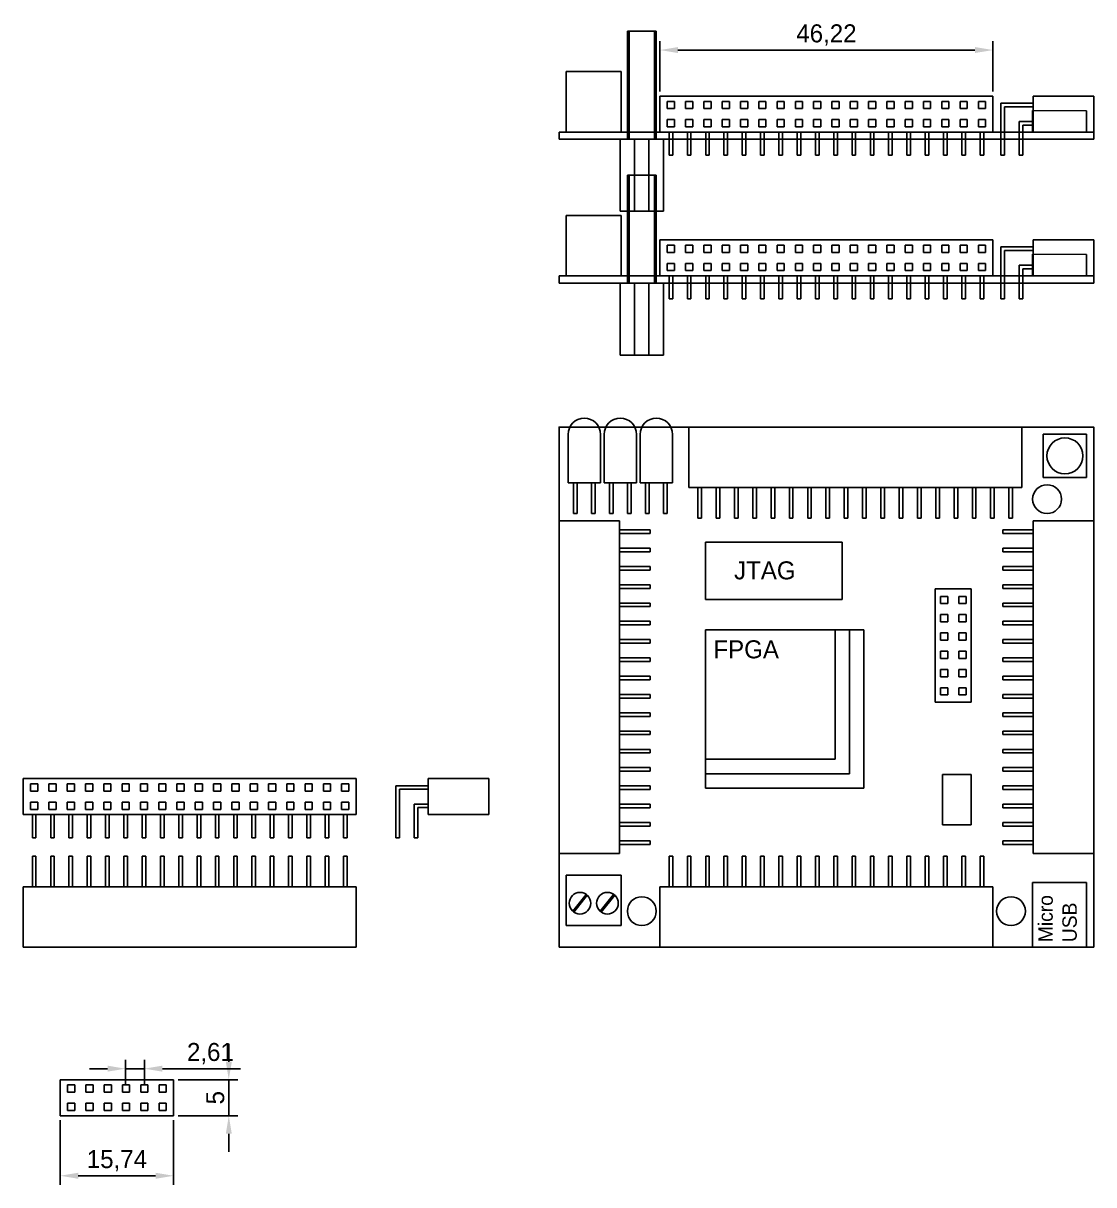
# Model space of a CAD drawing. Header units: millimetres. Extents: x 169 to 587, y 101 to 465.
# Drawn here: x 169.4 to 318, y 100.5 to 261.8 of the extents above; entities that cross this region are included whole.
import ezdxf

# ---------------------------------------------------------------- set-up
doc = ezdxf.new("R2010")
doc.units = ezdxf.units.MM
doc.dimstyles.new('ISO-25', dxfattribs={"dimtxt": 2.5, "dimasz": 2.5, "dimexe": 1.25, "dimexo": 0.625, "dimtad": 1, "dimtxsty": 'Standard', "dimcen": 2.5, "dimadec": 0, "dimazin": 0, "dimtfac": 1, "dimtmove": 0, "dimatfit": 3, "dimfxl": 1, "dimarcsym": 0})

# ---------------------------------------------------------------- blocks, each defined once
blk = doc.blocks.new('*U3')
for p, q in [((-0.25, -1.6), (-0.25, 1.6)), ((0.25, -1.6), (0.25, 1.6)), ((-0.25, -1.6), (0.25, -1.6))]:
    blk.add_line(p, q)
blk = doc.blocks.new('*U4')
at = {"color": 0, "linetype": 'ByBlock', "lineweight": -2, "transparency": 16777216}
for p in [(0, 0), (2.54, 0), (5.08, 0), (7.62, 0), (10.16, 0), (12.7, 0), (15.24, 0), (17.78, 0), (20.32, 0), (22.86, 0), (25.4, 0), (27.94, 0), (30.48, 0), (33.02, 0), (35.56, 0), (38.1, 0), (40.64, 0), (43.18, 0)]:
    blk.add_blockref('*U3', p, dxfattribs=at)
blk = doc.blocks.new('*U5')
for p, q in [((0.25, 2.12), (-0.25, 2.12)), ((-0.25, 2.12), (-0.25, -2.12)), ((0.25, 2.12), (0.25, -2.12))]:
    blk.add_line(p, q)
blk = doc.blocks.new('*U6')
at = {"color": 0, "linetype": 'ByBlock', "lineweight": -2, "transparency": 16777216}
for p in [(0, 0), (2.54, 0), (5.08, 0), (7.62, 0), (10.16, 0), (12.7, 0), (15.24, 0), (17.78, 0), (20.32, 0), (22.86, 0), (25.4, 0), (27.94, 0), (30.48, 0), (33.02, 0), (35.56, 0), (38.1, 0), (40.64, 0), (43.18, 0)]:
    blk.add_blockref('*U5', p, dxfattribs=at)
blk = doc.blocks.new('*U7')
for p, q in [((0.25, 2.12), (-0.25, 2.12)), ((-0.25, 2.12), (-0.25, -2.12)), ((0.25, 2.12), (0.25, -2.12))]:
    blk.add_line(p, q)
blk = doc.blocks.new('*U8')
at = {"color": 0, "linetype": 'ByBlock', "lineweight": -2, "transparency": 16777216}
for p in [(0, 0), (2.54, 0), (5.08, 0), (7.62, 0), (10.16, 0), (12.7, 0), (15.24, 0), (17.78, 0), (20.32, 0), (22.86, 0), (25.4, 0), (27.94, 0), (30.48, 0), (33.02, 0), (35.56, 0), (38.1, 0), (40.64, 0), (43.18, 0)]:
    blk.add_blockref('*U7', p, dxfattribs=at)
blk = doc.blocks.new('*U10')
for p, q in [((0.25, 2.12), (-0.25, 2.12)), ((-0.25, 2.12), (-0.25, -2.12)), ((0.25, 2.12), (0.25, -2.12))]:
    blk.add_line(p, q)
blk = doc.blocks.new('*U11')
at = {"color": 0, "linetype": 'ByBlock', "lineweight": -2, "transparency": 16777216}
for p in [(0, 0), (2.54, 0), (5.08, 0), (7.62, 0), (10.16, 0), (12.7, 0), (15.24, 0), (17.78, 0), (20.32, 0), (22.86, 0), (25.4, 0), (27.94, 0), (30.48, 0), (33.02, 0), (35.56, 0), (38.1, 0), (40.64, 0), (43.18, 0)]:
    blk.add_blockref('*U10', p, dxfattribs=at)
blk = doc.blocks.new('*U12')
for p, q in [((0.25, 2.12), (-0.25, 2.12)), ((-0.25, 2.12), (-0.25, -2.12)), ((0.25, 2.12), (0.25, -2.12))]:
    blk.add_line(p, q)
blk = doc.blocks.new('*U13')
at = {"color": 0, "linetype": 'ByBlock', "lineweight": -2, "transparency": 16777216}
for p in [(0, 0), (2.54, 0), (5.08, 0), (7.62, 0), (10.16, 0), (12.7, 0), (15.24, 0), (17.78, 0), (20.32, 0), (22.86, 0), (25.4, 0), (27.94, 0), (30.48, 0), (33.02, 0), (35.56, 0), (38.1, 0), (40.64, 0), (43.18, 0)]:
    blk.add_blockref('*U12', p, dxfattribs=at)
blk = doc.blocks.new('*U14')
for p, q in [((0.25, 2.12), (-0.25, 2.12)), ((-0.25, 2.12), (-0.25, -2.12)), ((0.25, 2.12), (0.25, -2.12))]:
    blk.add_line(p, q)
blk = doc.blocks.new('*U15')
at = {"color": 0, "linetype": 'ByBlock', "lineweight": -2, "transparency": 16777216}
for p in [(0, 0), (2.54, 0), (5.08, 0), (7.62, 0), (10.16, 0), (12.7, 0), (15.24, 0), (17.78, 0), (20.32, 0), (22.86, 0), (25.4, 0), (27.94, 0), (30.48, 0), (33.02, 0), (35.56, 0), (38.1, 0), (40.64, 0), (43.18, 0)]:
    blk.add_blockref('*U14', p, dxfattribs=at)
blk = doc.blocks.new('*U29')
for p, q in [((0.25, 2.12), (-0.25, 2.12)), ((-0.25, 2.12), (-0.25, -2.12)), ((0.25, 2.12), (0.25, -2.12))]:
    blk.add_line(p, q)
blk = doc.blocks.new('*U30')
at = {"color": 0, "linetype": 'ByBlock', "lineweight": -2, "transparency": 16777216}
blk.add_blockref('*U29', (0, 0), dxfattribs=at)
blk = doc.blocks.new('*U31')
for p, q in [((0.25, 2.12), (-0.25, 2.12)), ((-0.25, 2.12), (-0.25, -2.12)), ((0.25, 2.12), (0.25, -2.12))]:
    blk.add_line(p, q)
blk = doc.blocks.new('*U32')
at = {"color": 0, "linetype": 'ByBlock', "lineweight": -2, "transparency": 16777216}
blk.add_blockref('*U31', (0, 0), dxfattribs=at)
blk = doc.blocks.new('*U27')
for p, q in [((-2.25, -2.38), (-2.25, 4.37)), ((2.25, -2.38), (2.25, 4.37)), ((-2.25, -2.38), (2.25, -2.38))]:
    blk.add_line(p, q)
blk.add_arc((0, 4.37), 2.25, 0, 180)
at = {"xscale": -1, "rotation": 180}
blk.add_blockref('*U30', (-1.25, -4.5), dxfattribs=at)
at = {"rotation": 180}
blk.add_blockref('*U32', (1.25, -4.5), dxfattribs=at)
blk = doc.blocks.new('*U28')
at = {"color": 0, "linetype": 'ByBlock', "lineweight": -2, "transparency": 16777216}
for p in [(0, 0), (5, 0), (10, 0)]:
    blk.add_blockref('*U27', p, dxfattribs=at)
blk = doc.blocks.new('*U36')
for p, q in [((-0.25, -1.6), (-0.25, 1.6)), ((0.25, -1.6), (0.25, 1.6)), ((-0.25, -1.6), (0.25, -1.6))]:
    blk.add_line(p, q)
blk = doc.blocks.new('*U37')
at = {"color": 0, "linetype": 'ByBlock', "lineweight": -2, "transparency": 16777216}
for p in [(0, 0), (2.54, 0), (5.08, 0), (7.62, 0), (10.16, 0), (12.7, 0), (15.24, 0), (17.78, 0), (20.32, 0), (22.86, 0), (25.4, 0), (27.94, 0), (30.48, 0), (33.02, 0), (35.56, 0), (38.1, 0), (40.64, 0), (43.18, 0)]:
    blk.add_blockref('*U36', p, dxfattribs=at)
blk = doc.blocks.new('*U38')
for p, q in [((-0.25, -1.6), (-0.25, 1.6)), ((0.25, -1.6), (0.25, 1.6)), ((-0.25, -1.6), (0.25, -1.6))]:
    blk.add_line(p, q)
blk = doc.blocks.new('*U39')
at = {"color": 0, "linetype": 'ByBlock', "lineweight": -2, "transparency": 16777216}
for p in [(0, 0), (2.54, 0), (5.08, 0), (7.62, 0), (10.16, 0), (12.7, 0), (15.24, 0), (17.78, 0), (20.32, 0), (22.86, 0), (25.4, 0), (27.94, 0), (30.48, 0), (33.02, 0), (35.56, 0), (38.1, 0), (40.64, 0), (43.18, 0)]:
    blk.add_blockref('*U38', p, dxfattribs=at)
blk = doc.blocks.new('*D54')
at = {"color": 0, "lineweight": -2, "transparency": 16777216}
for p, q in [((174.56, 109.48), (174.56, 100.51)), ((190.3, 109.48), (190.3, 100.51)), ((177.06, 101.76), (187.8, 101.76))]:
    blk.add_line(p, q, dxfattribs=at)
at = {"color": 0, "transparency": 16777216}
for points in [[(177.06, 102.18), (177.06, 101.34), (174.56, 101.76)], [(187.8, 101.34), (187.8, 102.18), (190.3, 101.76)]]:
    blk.add_solid(points, dxfattribs=at)
at = {"layer": 'Defpoints', "color": 0, "transparency": 16777216}
for p in [(174.56, 110.1), (190.3, 110.1), (190.3, 101.76)]:
    blk.add_point(p, dxfattribs=at)
at = {"color": 0, "transparency": 16777216, "insert": (182.43, 103.84), "char_height": 2.5, "attachment_point": 5}
blk.add_mtext('15,74', dxfattribs=at)
blk = doc.blocks.new('*D60')
at = {"color": 0, "lineweight": -2, "transparency": 16777216}
for p, q in [((197.96, 117.6), (197.96, 120.1)), ((190.93, 115.1), (199.21, 115.1)), ((197.96, 115.1), (197.96, 110.1)), ((190.93, 110.1), (199.21, 110.1)), ((197.96, 107.6), (197.96, 105.1))]:
    blk.add_line(p, q, dxfattribs=at)
at = {"color": 0, "transparency": 16777216}
for points in [[(197.55, 117.6), (198.38, 117.6), (197.96, 115.1)], [(198.38, 107.6), (197.55, 107.6), (197.96, 110.1)]]:
    blk.add_solid(points, dxfattribs=at)
at = {"layer": 'Defpoints', "color": 0, "transparency": 16777216}
for p in [(190.3, 115.1), (190.3, 110.1), (197.96, 110.1)]:
    blk.add_point(p, dxfattribs=at)
at = {"color": 0, "transparency": 16777216, "insert": (196.09, 112.6), "char_height": 2.5, "attachment_point": 5, "rotation": 90}
blk.add_mtext('5', dxfattribs=at)
blk = doc.blocks.new('*D61')
at = {"color": 0, "lineweight": -2, "transparency": 16777216}
for p, q in [((183.63, 114.5), (183.63, 117.88)), ((186.24, 114.5), (186.24, 117.88)), ((181.13, 116.63), (178.63, 116.63)), ((183.63, 116.63), (186.24, 116.63)), ((188.74, 116.63), (199.57, 116.63))]:
    blk.add_line(p, q, dxfattribs=at)
at = {"color": 0, "transparency": 16777216}
for points in [[(181.13, 116.22), (181.13, 117.05), (183.63, 116.63)], [(188.74, 117.05), (188.74, 116.22), (186.24, 116.63)]]:
    blk.add_solid(points, dxfattribs=at)
at = {"layer": 'Defpoints', "color": 0, "transparency": 16777216}
for p in [(186.24, 116.63), (183.63, 113.87), (186.24, 113.87)]:
    blk.add_point(p, dxfattribs=at)
at = {"color": 0, "transparency": 16777216, "insert": (195.41, 118.72), "char_height": 2.5, "attachment_point": 5}
blk.add_mtext('2,61', dxfattribs=at)
blk = doc.blocks.new('*D141')
at = {"color": 0, "lineweight": -2, "transparency": 16777216}
for p, q in [((257.81, 252.32), (257.81, 259.34)), ((260.31, 258.09), (301.53, 258.09)), ((304.03, 252.32), (304.03, 259.34))]:
    blk.add_line(p, q, dxfattribs=at)
at = {"color": 0, "transparency": 16777216}
for points in [[(260.31, 258.51), (260.31, 257.68), (257.81, 258.09)], [(301.53, 258.51), (301.53, 257.68), (304.03, 258.09)]]:
    blk.add_solid(points, dxfattribs=at)
at = {"layer": 'Defpoints', "color": 0, "transparency": 16777216}
for p in [(304.03, 258.09), (257.81, 251.7), (304.03, 251.7)]:
    blk.add_point(p, dxfattribs=at)
at = {"color": 0, "transparency": 16777216, "insert": (280.92, 260.18), "char_height": 2.5, "attachment_point": 5}
blk.add_mtext('46,22', dxfattribs=at)

msp = doc.modelspace()

# ---------------------------------------------------------------- linework, layer by layer
for p, q in [((253.289, 245.696), (253.289, 260.696)), ((253.289, 260.696), (257.289, 260.696)), ((253.539, 260.696), (253.539, 245.696)), ((257.039, 260.696), (257.039, 245.696)), ((257.289, 260.696), (257.289, 245.696)), ((244.807, 246.696), (244.807, 255.096)), ((244.807, 255.096), (252.427, 255.096)), ((252.427, 246.696), (252.427, 255.096)), ((257.807, 251.696), (257.807, 246.696)), ((257.807, 251.696), (304.027, 251.696)), ((304.027, 251.696), (304.027, 246.696)), ((309.627, 246.696), (309.627, 251.696)), ((309.627, 251.696), (318.027, 251.696)), ((318.027, 251.696), (318.027, 246.696)), ((259.827, 250.966), (258.827, 250.966)), ((258.827, 250.966), (258.827, 249.966)), ((259.827, 249.966), (259.827, 250.966)), ((262.367, 250.966), (261.367, 250.966)), ((261.367, 250.966), (261.367, 249.966)), ((262.367, 249.966), (262.367, 250.966)), ((264.907, 250.966), (263.907, 250.966)), ((263.907, 250.966), (263.907, 249.966)), ((264.907, 249.966), (264.907, 250.966)), ((267.447, 250.966), (266.447, 250.966)), ((266.447, 250.966), (266.447, 249.966)), ((267.447, 249.966), (267.447, 250.966)), ((269.987, 250.966), (268.987, 250.966)), ((268.987, 250.966), (268.987, 249.966)), ((269.987, 249.966), (269.987, 250.966)), ((272.527, 250.966), (271.527, 250.966)), ((271.527, 250.966), (271.527, 249.966)), ((272.527, 249.966), (272.527, 250.966)), ((275.067, 250.966), (274.067, 250.966)), ((274.067, 250.966), (274.067, 249.966)), ((275.067, 249.966), (275.067, 250.966)), ((277.607, 250.966), (276.607, 250.966)), ((276.607, 250.966), (276.607, 249.966)), ((277.607, 249.966), (277.607, 250.966)), ((280.147, 250.966), (279.147, 250.966)), ((279.147, 250.966), (279.147, 249.966)), ((280.147, 249.966), (280.147, 250.966)), ((282.687, 250.966), (281.687, 250.966)), ((281.687, 250.966), (281.687, 249.966)), ((282.687, 249.966), (282.687, 250.966)), ((285.227, 250.966), (284.227, 250.966)), ((284.227, 250.966), (284.227, 249.966)), ((285.227, 249.966), (285.227, 250.966)), ((287.767, 250.966), (286.767, 250.966)), ((286.767, 250.966), (286.767, 249.966)), ((287.767, 249.966), (287.767, 250.966)), ((290.307, 250.966), (289.307, 250.966)), ((289.307, 250.966), (289.307, 249.966)), ((290.307, 249.966), (290.307, 250.966)), ((292.847, 250.966), (291.847, 250.966)), ((291.847, 250.966), (291.847, 249.966)), ((292.847, 249.966), (292.847, 250.966)), ((295.387, 250.966), (294.387, 250.966)), ((294.387, 250.966), (294.387, 249.966)), ((295.387, 249.966), (295.387, 250.966)), ((297.927, 250.966), (296.927, 250.966)), ((296.927, 250.966), (296.927, 249.966)), ((297.927, 249.966), (297.927, 250.966)), ((300.467, 250.966), (299.467, 250.966)), ((299.467, 250.966), (299.467, 249.966)), ((300.467, 249.966), (300.467, 250.966)), ((303.007, 250.966), (302.007, 250.966)), ((302.007, 250.966), (302.007, 249.966)), ((303.007, 249.966), (303.007, 250.966)), ((309.627, 250.716), (305.137, 250.716)), ((305.137, 250.716), (305.137, 243.496)), ((309.627, 250.216), (305.637, 250.216)), ((305.637, 243.496), (305.637, 250.216)), ((258.827, 249.966), (259.827, 249.966)), ((259.827, 248.426), (258.827, 248.426)), ((258.827, 248.426), (258.827, 247.426)), ((259.827, 247.426), (259.827, 248.426)), ((261.367, 249.966), (262.367, 249.966)), ((262.367, 248.426), (261.367, 248.426)), ((261.367, 248.426), (261.367, 247.426)), ((262.367, 247.426), (262.367, 248.426)), ((263.907, 249.966), (264.907, 249.966)), ((264.907, 248.426), (263.907, 248.426)), ((263.907, 248.426), (263.907, 247.426)), ((264.907, 247.426), (264.907, 248.426)), ((266.447, 249.966), (267.447, 249.966)), ((267.447, 248.426), (266.447, 248.426)), ((266.447, 248.426), (266.447, 247.426)), ((267.447, 247.426), (267.447, 248.426)), ((268.987, 249.966), (269.987, 249.966)), ((269.987, 248.426), (268.987, 248.426)), ((268.987, 248.426), (268.987, 247.426)), ((269.987, 247.426), (269.987, 248.426)), ((271.527, 249.966), (272.527, 249.966)), ((272.527, 248.426), (271.527, 248.426)), ((271.527, 248.426), (271.527, 247.426)), ((272.527, 247.426), (272.527, 248.426)), ((274.067, 249.966), (275.067, 249.966)), ((275.067, 248.426), (274.067, 248.426)), ((274.067, 248.426), (274.067, 247.426)), ((275.067, 247.426), (275.067, 248.426)), ((276.607, 249.966), (277.607, 249.966)), ((277.607, 248.426), (276.607, 248.426)), ((276.607, 248.426), (276.607, 247.426)), ((277.607, 247.426), (277.607, 248.426)), ((279.147, 249.966), (280.147, 249.966)), ((280.147, 248.426), (279.147, 248.426)), ((279.147, 248.426), (279.147, 247.426)), ((280.147, 247.426), (280.147, 248.426)), ((281.687, 249.966), (282.687, 249.966)), ((282.687, 248.426), (281.687, 248.426)), ((281.687, 248.426), (281.687, 247.426)), ((282.687, 247.426), (282.687, 248.426)), ((284.227, 249.966), (285.227, 249.966)), ((285.227, 248.426), (284.227, 248.426)), ((284.227, 248.426), (284.227, 247.426)), ((285.227, 247.426), (285.227, 248.426)), ((286.767, 249.966), (287.767, 249.966)), ((287.767, 248.426), (286.767, 248.426)), ((286.767, 248.426), (286.767, 247.426)), ((287.767, 247.426), (287.767, 248.426)), ((289.307, 249.966), (290.307, 249.966)), ((290.307, 248.426), (289.307, 248.426)), ((289.307, 248.426), (289.307, 247.426)), ((290.307, 247.426), (290.307, 248.426)), ((291.847, 249.966), (292.847, 249.966)), ((292.847, 248.426), (291.847, 248.426)), ((291.847, 248.426), (291.847, 247.426)), ((292.847, 247.426), (292.847, 248.426)), ((294.387, 249.966), (295.387, 249.966)), ((295.387, 248.426), (294.387, 248.426)), ((294.387, 248.426), (294.387, 247.426)), ((295.387, 247.426), (295.387, 248.426)), ((296.927, 249.966), (297.927, 249.966)), ((297.927, 248.426), (296.927, 248.426)), ((296.927, 248.426), (296.927, 247.426)), ((297.927, 247.426), (297.927, 248.426)), ((299.467, 249.966), (300.467, 249.966)), ((300.467, 248.426), (299.467, 248.426)), ((299.467, 248.426), (299.467, 247.426)), ((300.467, 247.426), (300.467, 248.426)), ((302.007, 249.966), (303.007, 249.966)), ((303.007, 248.426), (302.007, 248.426)), ((302.007, 248.426), (302.007, 247.426)), ((303.007, 247.426), (303.007, 248.426)), ((309.527, 246.696), (309.527, 249.696)), ((309.527, 249.696), (317.027, 249.645)), ((317.027, 249.645), (317.027, 246.696)), ((258.827, 247.426), (259.827, 247.426)), ((261.367, 247.426), (262.367, 247.426)), ((263.907, 247.426), (264.907, 247.426)), ((266.447, 247.426), (267.447, 247.426)), ((268.987, 247.426), (269.987, 247.426)), ((271.527, 247.426), (272.527, 247.426)), ((274.067, 247.426), (275.067, 247.426)), ((276.607, 247.426), (277.607, 247.426)), ((279.147, 247.426), (280.147, 247.426)), ((281.687, 247.426), (282.687, 247.426)), ((284.227, 247.426), (285.227, 247.426)), ((286.767, 247.426), (287.767, 247.426)), ((289.307, 247.426), (290.307, 247.426)), ((291.847, 247.426), (292.847, 247.426)), ((294.387, 247.426), (295.387, 247.426)), ((296.927, 247.426), (297.927, 247.426)), ((299.467, 247.426), (300.467, 247.426)), ((302.007, 247.426), (303.007, 247.426)), ((309.627, 248.176), (307.677, 248.176)), ((307.677, 248.176), (307.677, 243.496)), ((309.627, 247.676), (308.177, 247.676)), ((308.177, 243.496), (308.177, 247.676)), ((318.027, 246.696), (243.807, 246.696)), ((243.807, 246.696), (243.807, 245.696)), ((243.807, 245.696), (318.027, 245.696)), ((253.289, 245.696), (252.289, 245.696)), ((252.289, 245.696), (252.289, 235.696)), ((254.289, 235.696), (254.289, 245.696)), ((256.289, 235.696), (256.289, 245.696)), ((257.807, 246.696), (304.027, 246.696)), ((258.289, 235.696), (258.289, 245.696)), ((318.027, 246.696), (309.627, 246.696)), ((318.027, 245.696), (318.027, 246.696)), ((305.137, 243.496), (305.637, 243.496)), ((307.677, 243.496), (308.177, 243.496)), ((253.289, 225.728), (253.289, 240.728)), ((253.289, 240.728), (257.289, 240.728)), ((253.539, 240.728), (253.539, 225.728)), ((257.039, 240.728), (257.039, 225.728)), ((257.289, 240.728), (257.289, 225.728)), ((252.289, 235.696), (258.289, 235.696)), ((244.807, 226.728), (244.807, 235.128)), ((244.807, 235.128), (252.427, 235.128)), ((252.427, 226.728), (252.427, 235.128)), ((257.807, 231.728), (257.807, 226.728)), ((257.807, 231.728), (304.027, 231.728)), ((259.827, 230.998), (258.827, 230.998)), ((258.827, 230.998), (258.827, 229.998)), ((259.827, 229.998), (259.827, 230.998)), ((262.367, 230.998), (261.367, 230.998)), ((261.367, 230.998), (261.367, 229.998)), ((262.367, 229.998), (262.367, 230.998)), ((264.907, 230.998), (263.907, 230.998)), ((263.907, 230.998), (263.907, 229.998)), ((264.907, 229.998), (264.907, 230.998)), ((267.447, 230.998), (266.447, 230.998)), ((266.447, 230.998), (266.447, 229.998)), ((267.447, 229.998), (267.447, 230.998)), ((269.987, 230.998), (268.987, 230.998)), ((268.987, 230.998), (268.987, 229.998)), ((269.987, 229.998), (269.987, 230.998)), ((272.527, 230.998), (271.527, 230.998)), ((271.527, 230.998), (271.527, 229.998)), ((272.527, 229.998), (272.527, 230.998)), ((275.067, 230.998), (274.067, 230.998)), ((274.067, 230.998), (274.067, 229.998)), ((275.067, 229.998), (275.067, 230.998)), ((277.607, 230.998), (276.607, 230.998)), ((276.607, 230.998), (276.607, 229.998)), ((277.607, 229.998), (277.607, 230.998)), ((280.147, 230.998), (279.147, 230.998)), ((279.147, 230.998), (279.147, 229.998)), ((280.147, 229.998), (280.147, 230.998)), ((282.687, 230.998), (281.687, 230.998)), ((281.687, 230.998), (281.687, 229.998)), ((282.687, 229.998), (282.687, 230.998)), ((285.227, 230.998), (284.227, 230.998)), ((284.227, 230.998), (284.227, 229.998)), ((285.227, 229.998), (285.227, 230.998)), ((287.767, 230.998), (286.767, 230.998)), ((286.767, 230.998), (286.767, 229.998)), ((287.767, 229.998), (287.767, 230.998)), ((290.307, 230.998), (289.307, 230.998)), ((289.307, 230.998), (289.307, 229.998)), ((290.307, 229.998), (290.307, 230.998)), ((292.847, 230.998), (291.847, 230.998)), ((291.847, 230.998), (291.847, 229.998)), ((292.847, 229.998), (292.847, 230.998)), ((295.387, 230.998), (294.387, 230.998)), ((294.387, 230.998), (294.387, 229.998)), ((295.387, 229.998), (295.387, 230.998)), ((297.927, 230.998), (296.927, 230.998)), ((296.927, 230.998), (296.927, 229.998)), ((297.927, 229.998), (297.927, 230.998)), ((300.467, 230.998), (299.467, 230.998)), ((299.467, 230.998), (299.467, 229.998)), ((300.467, 229.998), (300.467, 230.998)), ((303.007, 230.998), (302.007, 230.998)), ((302.007, 230.998), (302.007, 229.998)), ((303.007, 229.998), (303.007, 230.998)), ((304.027, 231.728), (304.027, 226.728)), ((309.627, 230.748), (305.137, 230.748)), ((305.137, 230.748), (305.137, 223.528)), ((309.627, 226.728), (309.627, 231.728)), ((309.627, 231.728), (318.027, 231.728)), ((318.027, 231.728), (318.027, 226.728)), ((258.827, 229.998), (259.827, 229.998)), ((261.367, 229.998), (262.367, 229.998)), ((263.907, 229.998), (264.907, 229.998)), ((266.447, 229.998), (267.447, 229.998)), ((268.987, 229.998), (269.987, 229.998)), ((271.527, 229.998), (272.527, 229.998)), ((274.067, 229.998), (275.067, 229.998)), ((276.607, 229.998), (277.607, 229.998)), ((279.147, 229.998), (280.147, 229.998)), ((281.687, 229.998), (282.687, 229.998)), ((284.227, 229.998), (285.227, 229.998)), ((286.767, 229.998), (287.767, 229.998)), ((289.307, 229.998), (290.307, 229.998)), ((291.847, 229.998), (292.847, 229.998)), ((294.387, 229.998), (295.387, 229.998)), ((296.927, 229.998), (297.927, 229.998)), ((299.467, 229.998), (300.467, 229.998)), ((302.007, 229.998), (303.007, 229.998)), ((309.627, 230.248), (305.637, 230.248)), ((305.637, 223.528), (305.637, 230.248)), ((309.527, 226.728), (309.527, 229.728)), ((309.527, 229.728), (317.027, 229.677)), ((317.027, 229.677), (317.027, 226.728)), ((259.827, 228.458), (258.827, 228.458)), ((258.827, 228.458), (258.827, 227.458)), ((258.827, 227.458), (259.827, 227.458)), ((259.827, 227.458), (259.827, 228.458)), ((262.367, 228.458), (261.367, 228.458)), ((261.367, 228.458), (261.367, 227.458)), ((261.367, 227.458), (262.367, 227.458)), ((262.367, 227.458), (262.367, 228.458)), ((264.907, 228.458), (263.907, 228.458)), ((263.907, 228.458), (263.907, 227.458)), ((263.907, 227.458), (264.907, 227.458)), ((264.907, 227.458), (264.907, 228.458)), ((267.447, 228.458), (266.447, 228.458)), ((266.447, 228.458), (266.447, 227.458)), ((266.447, 227.458), (267.447, 227.458)), ((267.447, 227.458), (267.447, 228.458)), ((269.987, 228.458), (268.987, 228.458)), ((268.987, 228.458), (268.987, 227.458)), ((268.987, 227.458), (269.987, 227.458)), ((269.987, 227.458), (269.987, 228.458)), ((272.527, 228.458), (271.527, 228.458)), ((271.527, 228.458), (271.527, 227.458)), ((271.527, 227.458), (272.527, 227.458)), ((272.527, 227.458), (272.527, 228.458)), ((275.067, 228.458), (274.067, 228.458)), ((274.067, 228.458), (274.067, 227.458)), ((274.067, 227.458), (275.067, 227.458)), ((275.067, 227.458), (275.067, 228.458)), ((277.607, 228.458), (276.607, 228.458)), ((276.607, 228.458), (276.607, 227.458)), ((276.607, 227.458), (277.607, 227.458)), ((277.607, 227.458), (277.607, 228.458)), ((280.147, 228.458), (279.147, 228.458)), ((279.147, 228.458), (279.147, 227.458)), ((279.147, 227.458), (280.147, 227.458)), ((280.147, 227.458), (280.147, 228.458)), ((282.687, 228.458), (281.687, 228.458)), ((281.687, 228.458), (281.687, 227.458)), ((281.687, 227.458), (282.687, 227.458)), ((282.687, 227.458), (282.687, 228.458)), ((285.227, 228.458), (284.227, 228.458)), ((284.227, 228.458), (284.227, 227.458)), ((284.227, 227.458), (285.227, 227.458)), ((285.227, 227.458), (285.227, 228.458)), ((287.767, 228.458), (286.767, 228.458)), ((286.767, 228.458), (286.767, 227.458)), ((286.767, 227.458), (287.767, 227.458)), ((287.767, 227.458), (287.767, 228.458)), ((290.307, 228.458), (289.307, 228.458)), ((289.307, 228.458), (289.307, 227.458)), ((289.307, 227.458), (290.307, 227.458)), ((290.307, 227.458), (290.307, 228.458)), ((292.847, 228.458), (291.847, 228.458)), ((291.847, 228.458), (291.847, 227.458)), ((291.847, 227.458), (292.847, 227.458)), ((292.847, 227.458), (292.847, 228.458)), ((295.387, 228.458), (294.387, 228.458)), ((294.387, 228.458), (294.387, 227.458)), ((294.387, 227.458), (295.387, 227.458)), ((295.387, 227.458), (295.387, 228.458)), ((297.927, 228.458), (296.927, 228.458)), ((296.927, 228.458), (296.927, 227.458)), ((296.927, 227.458), (297.927, 227.458)), ((297.927, 227.458), (297.927, 228.458)), ((300.467, 228.458), (299.467, 228.458)), ((299.467, 228.458), (299.467, 227.458)), ((299.467, 227.458), (300.467, 227.458)), ((300.467, 227.458), (300.467, 228.458)), ((303.007, 228.458), (302.007, 228.458)), ((302.007, 228.458), (302.007, 227.458)), ((302.007, 227.458), (303.007, 227.458)), ((303.007, 227.458), (303.007, 228.458)), ((309.627, 228.208), (307.677, 228.208)), ((307.677, 228.208), (307.677, 223.528)), ((309.627, 227.708), (308.177, 227.708)), ((308.177, 223.528), (308.177, 227.708)), ((318.027, 226.728), (243.807, 226.728)), ((243.807, 226.728), (243.807, 225.728)), ((257.807, 226.728), (304.027, 226.728)), ((318.027, 226.728), (309.627, 226.728)), ((318.027, 225.728), (318.027, 226.728)), ((243.807, 225.728), (318.027, 225.728)), ((253.289, 225.728), (252.289, 225.728)), ((252.289, 225.728), (252.289, 215.728)), ((254.289, 215.728), (254.289, 225.728)), ((256.289, 215.728), (256.289, 225.728)), ((258.289, 215.728), (258.289, 225.728)), ((305.137, 223.528), (305.637, 223.528)), ((307.677, 223.528), (308.177, 223.528)), ((252.289, 215.728), (258.289, 215.728)), ((308.027, 205.728), (261.807, 205.728)), ((261.807, 205.728), (261.807, 197.328)), ((308.027, 197.328), (308.027, 205.728)), ((317.027, 204.728), (311.027, 204.728)), ((311.027, 204.728), (311.027, 198.728)), ((317.027, 198.728), (317.027, 204.728)), ((311.027, 198.728), (317.027, 198.728)), ((261.807, 197.328), (308.027, 197.328)), ((243.807, 146.508), (243.807, 192.728)), ((243.807, 192.728), (252.207, 192.728)), ((252.207, 192.728), (252.207, 146.508)), ((309.627, 192.728), (309.627, 146.508)), ((318.027, 192.728), (309.627, 192.728)), ((318.027, 146.508), (318.027, 192.728)), ((283.125, 189.772), (264.125, 189.772)), ((264.125, 189.772), (264.125, 181.772)), ((283.125, 181.772), (283.125, 189.772)), ((296.027, 183.248), (301.027, 183.248)), ((296.027, 167.508), (296.027, 183.248)), ((301.027, 167.508), (301.027, 183.248)), ((264.125, 181.772), (283.125, 181.772)), ((297.757, 182.228), (296.757, 182.228)), ((296.757, 182.228), (296.757, 181.228)), ((296.757, 181.228), (297.757, 181.228)), ((297.757, 181.228), (297.757, 182.228)), ((300.297, 182.228), (299.297, 182.228)), ((299.297, 182.228), (299.297, 181.228)), ((299.297, 181.228), (300.297, 181.228)), ((300.297, 181.228), (300.297, 182.228)), ((297.757, 179.688), (296.757, 179.688)), ((296.757, 179.688), (296.757, 178.688)), ((297.757, 178.688), (297.757, 179.688)), ((300.297, 179.688), (299.297, 179.688)), ((299.297, 179.688), (299.297, 178.688)), ((300.297, 178.688), (300.297, 179.688)), ((264.125, 177.598), (264.125, 159.598)), ((282.125, 177.598), (264.125, 177.598)), ((282.125, 159.598), (282.125, 177.598)), ((282.125, 177.598), (284.125, 177.598)), ((284.125, 159.598), (284.125, 177.598)), ((284.125, 177.598), (286.125, 177.598)), ((286.125, 177.598), (286.125, 155.598)), ((296.757, 178.688), (297.757, 178.688)), ((299.297, 178.688), (300.297, 178.688)), ((297.757, 177.148), (296.757, 177.148)), ((296.757, 177.148), (296.757, 176.148)), ((296.757, 176.148), (297.757, 176.148)), ((297.757, 176.148), (297.757, 177.148)), ((300.297, 177.148), (299.297, 177.148)), ((299.297, 177.148), (299.297, 176.148)), ((299.297, 176.148), (300.297, 176.148)), ((300.297, 176.148), (300.297, 177.148)), ((297.757, 174.608), (296.757, 174.608)), ((296.757, 174.608), (296.757, 173.608)), ((297.757, 173.608), (297.757, 174.608)), ((300.297, 174.608), (299.297, 174.608)), ((299.297, 174.608), (299.297, 173.608)), ((300.297, 173.608), (300.297, 174.608)), ((296.757, 173.608), (297.757, 173.608)), ((299.297, 173.608), (300.297, 173.608)), ((297.757, 172.068), (296.757, 172.068)), ((296.757, 172.068), (296.757, 171.068)), ((296.757, 171.068), (297.757, 171.068)), ((297.757, 171.068), (297.757, 172.068)), ((300.297, 172.068), (299.297, 172.068)), ((299.297, 172.068), (299.297, 171.068)), ((299.297, 171.068), (300.297, 171.068)), ((300.297, 171.068), (300.297, 172.068)), ((297.757, 169.528), (296.757, 169.528)), ((296.757, 169.528), (296.757, 168.528)), ((297.757, 168.528), (297.757, 169.528)), ((300.297, 169.528), (299.297, 169.528)), ((299.297, 169.528), (299.297, 168.528)), ((300.297, 168.528), (300.297, 169.528)), ((296.757, 168.528), (297.757, 168.528)), ((299.297, 168.528), (300.297, 168.528)), ((296.027, 167.508), (301.027, 167.508)), ((264.125, 159.598), (282.125, 159.598)), ((264.125, 159.598), (264.125, 157.598)), ((284.125, 157.598), (284.125, 159.598)), ((169.428, 156.908), (169.428, 151.908)), ((169.428, 156.908), (215.648, 156.908)), ((215.648, 156.908), (215.648, 151.908)), ((225.648, 151.908), (225.648, 156.908)), ((225.648, 156.908), (234.048, 156.908)), ((234.048, 156.908), (234.048, 151.908)), ((264.125, 157.598), (282.125, 157.598)), ((264.125, 155.598), (264.125, 157.598)), ((282.125, 157.598), (284.125, 157.598)), ((297.027, 150.508), (297.027, 157.508)), ((297.027, 157.508), (301.027, 157.508)), ((301.027, 157.508), (301.027, 150.508)), ((171.448, 156.178), (170.448, 156.178)), ((170.448, 156.178), (170.448, 155.178)), ((170.448, 155.178), (171.448, 155.178)), ((171.448, 155.178), (171.448, 156.178)), ((173.988, 156.178), (172.988, 156.178)), ((172.988, 156.178), (172.988, 155.178)), ((172.988, 155.178), (173.988, 155.178)), ((173.988, 155.178), (173.988, 156.178)), ((176.528, 156.178), (175.528, 156.178)), ((175.528, 156.178), (175.528, 155.178)), ((175.528, 155.178), (176.528, 155.178)), ((176.528, 155.178), (176.528, 156.178)), ((179.068, 156.178), (178.068, 156.178)), ((178.068, 156.178), (178.068, 155.178)), ((178.068, 155.178), (179.068, 155.178)), ((179.068, 155.178), (179.068, 156.178)), ((181.608, 156.178), (180.608, 156.178)), ((180.608, 156.178), (180.608, 155.178)), ((180.608, 155.178), (181.608, 155.178)), ((181.608, 155.178), (181.608, 156.178)), ((184.148, 156.178), (183.148, 156.178)), ((183.148, 156.178), (183.148, 155.178)), ((183.148, 155.178), (184.148, 155.178)), ((184.148, 155.178), (184.148, 156.178)), ((186.688, 156.178), (185.688, 156.178)), ((185.688, 156.178), (185.688, 155.178)), ((185.688, 155.178), (186.688, 155.178)), ((186.688, 155.178), (186.688, 156.178)), ((189.228, 156.178), (188.228, 156.178)), ((188.228, 156.178), (188.228, 155.178)), ((188.228, 155.178), (189.228, 155.178)), ((189.228, 155.178), (189.228, 156.178)), ((191.768, 156.178), (190.768, 156.178)), ((190.768, 156.178), (190.768, 155.178)), ((190.768, 155.178), (191.768, 155.178)), ((191.768, 155.178), (191.768, 156.178)), ((194.308, 156.178), (193.308, 156.178)), ((193.308, 156.178), (193.308, 155.178)), ((193.308, 155.178), (194.308, 155.178)), ((194.308, 155.178), (194.308, 156.178)), ((196.848, 156.178), (195.848, 156.178)), ((195.848, 156.178), (195.848, 155.178)), ((195.848, 155.178), (196.848, 155.178)), ((196.848, 155.178), (196.848, 156.178)), ((199.388, 156.178), (198.388, 156.178)), ((198.388, 156.178), (198.388, 155.178)), ((198.388, 155.178), (199.388, 155.178)), ((199.388, 155.178), (199.388, 156.178)), ((201.928, 156.178), (200.928, 156.178)), ((200.928, 156.178), (200.928, 155.178)), ((200.928, 155.178), (201.928, 155.178)), ((201.928, 155.178), (201.928, 156.178)), ((204.468, 156.178), (203.468, 156.178)), ((203.468, 156.178), (203.468, 155.178)), ((203.468, 155.178), (204.468, 155.178)), ((204.468, 155.178), (204.468, 156.178)), ((207.008, 156.178), (206.008, 156.178)), ((206.008, 156.178), (206.008, 155.178)), ((206.008, 155.178), (207.008, 155.178)), ((207.008, 155.178), (207.008, 156.178)), ((209.548, 156.178), (208.548, 156.178)), ((208.548, 156.178), (208.548, 155.178)), ((208.548, 155.178), (209.548, 155.178)), ((209.548, 155.178), (209.548, 156.178)), ((212.088, 156.178), (211.088, 156.178)), ((211.088, 156.178), (211.088, 155.178)), ((211.088, 155.178), (212.088, 155.178)), ((212.088, 155.178), (212.088, 156.178)), ((214.628, 156.178), (213.628, 156.178)), ((213.628, 156.178), (213.628, 155.178)), ((213.628, 155.178), (214.628, 155.178)), ((214.628, 155.178), (214.628, 156.178)), ((225.648, 155.928), (221.158, 155.928)), ((221.158, 155.928), (221.158, 148.708)), ((225.648, 155.428), (221.658, 155.428)), ((221.658, 148.708), (221.658, 155.428)), ((286.125, 155.598), (264.125, 155.598)), ((171.448, 153.638), (170.448, 153.638)), ((170.448, 153.638), (170.448, 152.638)), ((171.448, 152.638), (171.448, 153.638)), ((173.988, 153.638), (172.988, 153.638)), ((172.988, 153.638), (172.988, 152.638)), ((173.988, 152.638), (173.988, 153.638)), ((176.528, 153.638), (175.528, 153.638)), ((175.528, 153.638), (175.528, 152.638)), ((176.528, 152.638), (176.528, 153.638)), ((179.068, 153.638), (178.068, 153.638)), ((178.068, 153.638), (178.068, 152.638)), ((179.068, 152.638), (179.068, 153.638)), ((181.608, 153.638), (180.608, 153.638)), ((180.608, 153.638), (180.608, 152.638)), ((181.608, 152.638), (181.608, 153.638)), ((184.148, 153.638), (183.148, 153.638)), ((183.148, 153.638), (183.148, 152.638)), ((184.148, 152.638), (184.148, 153.638)), ((186.688, 153.638), (185.688, 153.638)), ((185.688, 153.638), (185.688, 152.638)), ((186.688, 152.638), (186.688, 153.638)), ((189.228, 153.638), (188.228, 153.638)), ((188.228, 153.638), (188.228, 152.638)), ((189.228, 152.638), (189.228, 153.638)), ((191.768, 153.638), (190.768, 153.638)), ((190.768, 153.638), (190.768, 152.638)), ((191.768, 152.638), (191.768, 153.638)), ((194.308, 153.638), (193.308, 153.638)), ((193.308, 153.638), (193.308, 152.638)), ((194.308, 152.638), (194.308, 153.638)), ((196.848, 153.638), (195.848, 153.638)), ((195.848, 153.638), (195.848, 152.638)), ((196.848, 152.638), (196.848, 153.638)), ((199.388, 153.638), (198.388, 153.638)), ((198.388, 153.638), (198.388, 152.638)), ((199.388, 152.638), (199.388, 153.638)), ((201.928, 153.638), (200.928, 153.638)), ((200.928, 153.638), (200.928, 152.638)), ((201.928, 152.638), (201.928, 153.638)), ((204.468, 153.638), (203.468, 153.638)), ((203.468, 153.638), (203.468, 152.638)), ((204.468, 152.638), (204.468, 153.638)), ((207.008, 153.638), (206.008, 153.638)), ((206.008, 153.638), (206.008, 152.638)), ((207.008, 152.638), (207.008, 153.638)), ((209.548, 153.638), (208.548, 153.638)), ((208.548, 153.638), (208.548, 152.638)), ((209.548, 152.638), (209.548, 153.638)), ((212.088, 153.638), (211.088, 153.638)), ((211.088, 153.638), (211.088, 152.638)), ((212.088, 152.638), (212.088, 153.638)), ((214.628, 153.638), (213.628, 153.638)), ((213.628, 153.638), (213.628, 152.638)), ((214.628, 152.638), (214.628, 153.638)), ((225.648, 153.388), (223.698, 153.388)), ((223.698, 153.388), (223.698, 148.708)), ((169.428, 151.908), (215.648, 151.908)), ((170.448, 152.638), (171.448, 152.638)), ((172.988, 152.638), (173.988, 152.638)), ((175.528, 152.638), (176.528, 152.638)), ((178.068, 152.638), (179.068, 152.638)), ((180.608, 152.638), (181.608, 152.638)), ((183.148, 152.638), (184.148, 152.638)), ((185.688, 152.638), (186.688, 152.638)), ((188.228, 152.638), (189.228, 152.638)), ((190.768, 152.638), (191.768, 152.638)), ((193.308, 152.638), (194.308, 152.638)), ((195.848, 152.638), (196.848, 152.638)), ((198.388, 152.638), (199.388, 152.638)), ((200.928, 152.638), (201.928, 152.638)), ((203.468, 152.638), (204.468, 152.638)), ((206.008, 152.638), (207.008, 152.638)), ((208.548, 152.638), (209.548, 152.638)), ((211.088, 152.638), (212.088, 152.638)), ((213.628, 152.638), (214.628, 152.638)), ((225.648, 152.888), (224.198, 152.888)), ((224.198, 148.708), (224.198, 152.888)), ((234.048, 151.908), (225.648, 151.908)), ((301.027, 150.508), (297.027, 150.508)), ((221.158, 148.708), (221.658, 148.708)), ((223.698, 148.708), (224.198, 148.708)), ((252.207, 146.508), (243.807, 146.508)), ((309.627, 146.508), (318.027, 146.508)), ((252.427, 143.508), (244.807, 143.508)), ((244.807, 143.508), (244.807, 136.508)), ((252.427, 136.508), (252.427, 143.508)), ((317.027, 142.508), (309.527, 142.508)), ((309.527, 142.508), (309.527, 133.508)), ((317.027, 133.508), (317.027, 142.508)), ((169.428, 141.908), (215.648, 141.908)), ((169.428, 133.508), (169.428, 141.908)), ((215.648, 141.908), (215.648, 133.508)), ((247.571, 140.842), (245.697, 138.5)), ((247.727, 140.717), (245.854, 138.375)), ((251.381, 140.842), (249.507, 138.5)), ((251.537, 140.717), (249.664, 138.375)), ((257.807, 141.908), (304.027, 141.908)), ((257.807, 133.508), (257.807, 141.908)), ((304.027, 141.908), (304.027, 133.508)), ((244.807, 136.508), (252.427, 136.508)), ((215.648, 133.508), (169.428, 133.508)), ((304.027, 133.508), (257.807, 133.508)), ((318.027, 133.508), (301.027, 133.508)), ((309.527, 133.508), (317.027, 133.508)), ((174.56, 115.102), (174.56, 110.102)), ((174.56, 115.102), (190.3, 115.102)), ((190.3, 115.102), (190.3, 110.102)), ((176.58, 114.372), (175.58, 114.372)), ((175.58, 114.372), (175.58, 113.372)), ((175.58, 113.372), (176.58, 113.372)), ((176.58, 113.372), (176.58, 114.372)), ((179.12, 114.372), (178.12, 114.372)), ((178.12, 114.372), (178.12, 113.372)), ((178.12, 113.372), (179.12, 113.372)), ((179.12, 113.372), (179.12, 114.372)), ((181.66, 114.372), (180.66, 114.372)), ((180.66, 114.372), (180.66, 113.372)), ((180.66, 113.372), (181.66, 113.372)), ((181.66, 113.372), (181.66, 114.372)), ((184.2, 114.372), (183.2, 114.372)), ((183.2, 114.372), (183.2, 113.372)), ((183.2, 113.372), (184.2, 113.372)), ((184.2, 113.372), (184.2, 114.372)), ((186.74, 114.372), (185.74, 114.372)), ((185.74, 114.372), (185.74, 113.372)), ((185.74, 113.372), (186.74, 113.372)), ((186.74, 113.372), (186.74, 114.372)), ((189.28, 114.372), (188.28, 114.372)), ((188.28, 114.372), (188.28, 113.372)), ((188.28, 113.372), (189.28, 113.372)), ((189.28, 113.372), (189.28, 114.372)), ((176.58, 111.832), (175.58, 111.832)), ((175.58, 111.832), (175.58, 110.832)), ((176.58, 110.832), (176.58, 111.832)), ((179.12, 111.832), (178.12, 111.832)), ((178.12, 111.832), (178.12, 110.832)), ((179.12, 110.832), (179.12, 111.832)), ((181.66, 111.832), (180.66, 111.832)), ((180.66, 111.832), (180.66, 110.832)), ((181.66, 110.832), (181.66, 111.832)), ((184.2, 111.832), (183.2, 111.832)), ((183.2, 111.832), (183.2, 110.832)), ((184.2, 110.832), (184.2, 111.832)), ((186.74, 111.832), (185.74, 111.832)), ((185.74, 111.832), (185.74, 110.832)), ((186.74, 110.832), (186.74, 111.832)), ((189.28, 111.832), (188.28, 111.832)), ((188.28, 111.832), (188.28, 110.832)), ((189.28, 110.832), (189.28, 111.832)), ((174.56, 110.102), (190.3, 110.102)), ((175.58, 110.832), (176.58, 110.832)), ((178.12, 110.832), (179.12, 110.832)), ((180.66, 110.832), (181.66, 110.832)), ((183.2, 110.832), (184.2, 110.832)), ((185.74, 110.832), (186.74, 110.832)), ((188.28, 110.832), (189.28, 110.832))]:
    msp.add_line(p, q)
msp.add_lwpolyline([(243.807, 133.508), (318.027, 133.508), (318.027, 205.728), (243.807, 205.728)], close=True)
for centre, radius in [((314.027, 201.728), 2.5), ((311.546, 195.728), 2), ((246.712, 139.608), 1.5), ((250.522, 139.608), 1.5), ((255.289, 138.508), 2), ((306.546, 138.508), 2)]:
    msp.add_circle(centre, radius)

# ---------------------------------------------------------------- block references
for name, p in [('*U39', (259.327, 245.096)), ('*U37', (259.327, 225.128)), ('*U28', (247.307, 200.348)), ('*U4', (170.948, 150.308)), ('*U6', (170.948, 144.028)), ('*U8', (259.327, 144.028))]:
    msp.add_blockref(name, p)
at = {"xscale": -1}
for name, p, rotation in [('*U15', (263.327, 195.208), 180), ('*U13', (307.507, 191.208), 90)]:
    msp.add_blockref(name, p, dxfattribs=dict(at, rotation=rotation))
at = {"rotation": 270}
msp.add_blockref('*U11', (254.327, 191.208), dxfattribs=at)

# ---------------------------------------------------------------- texts
at = {"char_height": 2.5, "attachment_point": 1}
for s, insert in [('JTAG', (268.098, 187.085)), ('FPGA', (265.227, 176.118))]:
    msp.add_mtext_dynamic_manual_height_columns(s, width=12.81084, gutter_width=12.5, heights=[0], dxfattribs=dict(at, insert=insert))
at = {"insert": (310.336, 134.201), "char_height": 2, "attachment_point": 1, "rotation": 90}
msp.add_mtext_dynamic_manual_height_columns('Micro\\PUSB', width=12.81084, gutter_width=12.5, heights=[0], dxfattribs=at)

# ---------------------------------------------------------------- dimensions: what is measured, and where the dimension line sits
for base, p1, p2, picture, middle in [((304.027, 258.094), (257.807, 251.696), (304.027, 251.696), '*D141', (280.917, 260.177)), ((186.24, 116.634), (183.627, 113.872), (186.24, 113.872), '*D61', (195.407, 118.718)), ((190.3, 101.76), (174.56, 110.102), (190.3, 110.102), '*D54', (182.43, 103.843))]:
    dim = msp.add_linear_dim(base=base, p1=p1, p2=p2, dimstyle='ISO-25')
    dim.commit()
    dim.dimension.update_dxf_attribs({"geometry": picture, "text_midpoint": middle})
dim = msp.add_linear_dim(base=(197.965, 110.102), p1=(190.3, 115.102), p2=(190.3, 110.102), angle=90, dimstyle='ISO-25')
dim.commit()
dim.dimension.update_dxf_attribs({"geometry": '*D60', "text_midpoint": (196.09, 112.602)})

doc.saveas('drawing.dxf')
